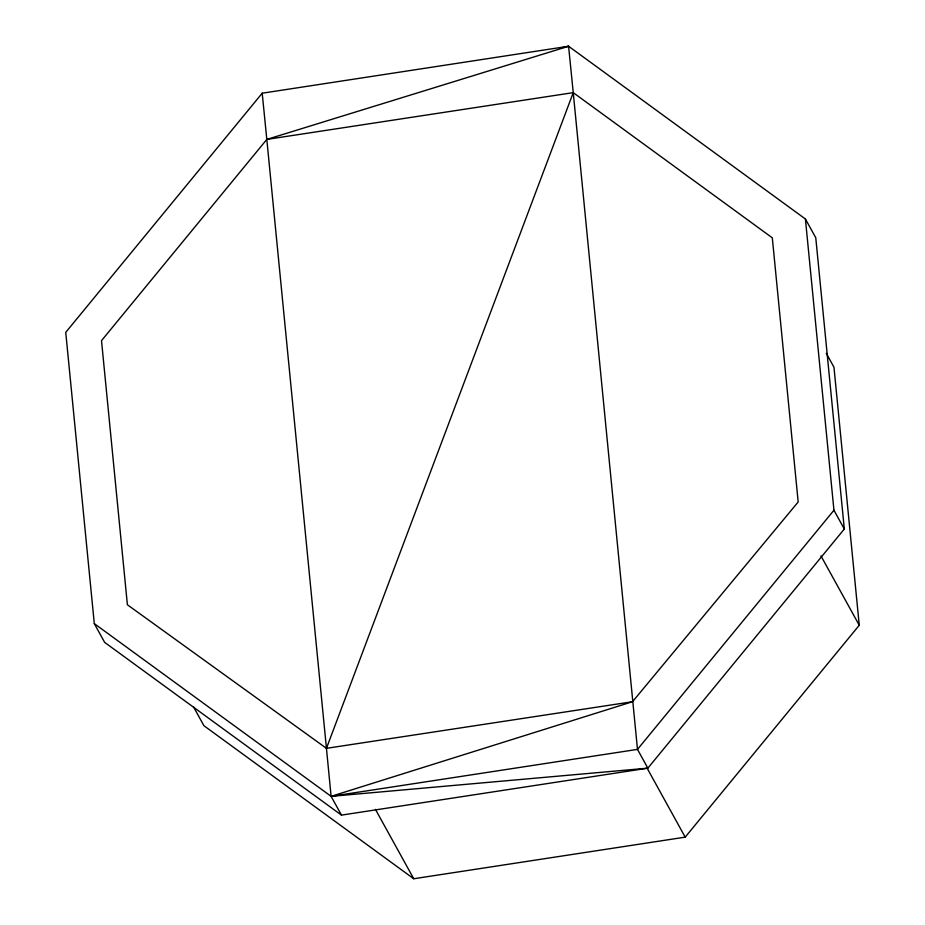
<?xml version="1.0" encoding="UTF-8"?>
<svg xmlns="http://www.w3.org/2000/svg" width="925" height="925" viewBox="0 0 925 925"><rect width="100%" height="100%" fill="white"/><g stroke="black" fill="none" stroke-linecap="round" stroke-linejoin="round"><path stroke-width="1.39" d="M341.475 815.122L331.115 796.344L326.444 748.337L573.246 92.639L568.586 46.25L262.203 93.205L65.744 332.353L94.292 623.612L104.652 642.378L341.475 815.122L647.847 768.166L844.317 529.019L815.769 237.76L805.409 218.994L568.586 46.25L562.943 47.499M568.586 46.25L266.816 139.409L101.507 340.643L127.396 604.765L326.444 748.337L632.527 701.717L798.183 501.963L772.306 237.829L573.246 92.639L266.816 139.409L326.444 748.337M805.409 218.994L833.945 510.242L637.487 749.389L331.115 796.344L94.292 623.612M193.464 706.781L203.916 725.697L413.741 878.75L685.194 837.148L859.256 625.254L833.968 367.213L826.303 353.338M632.527 701.717L331.115 796.344L647.847 768.166L637.487 749.389L573.246 92.639M833.945 510.242L844.317 529.019M820.949 555.879L859.256 625.254M646.887 767.762L685.194 837.148M375.434 809.363L413.741 878.75M262.203 93.205L266.816 139.409"/></g></svg>
